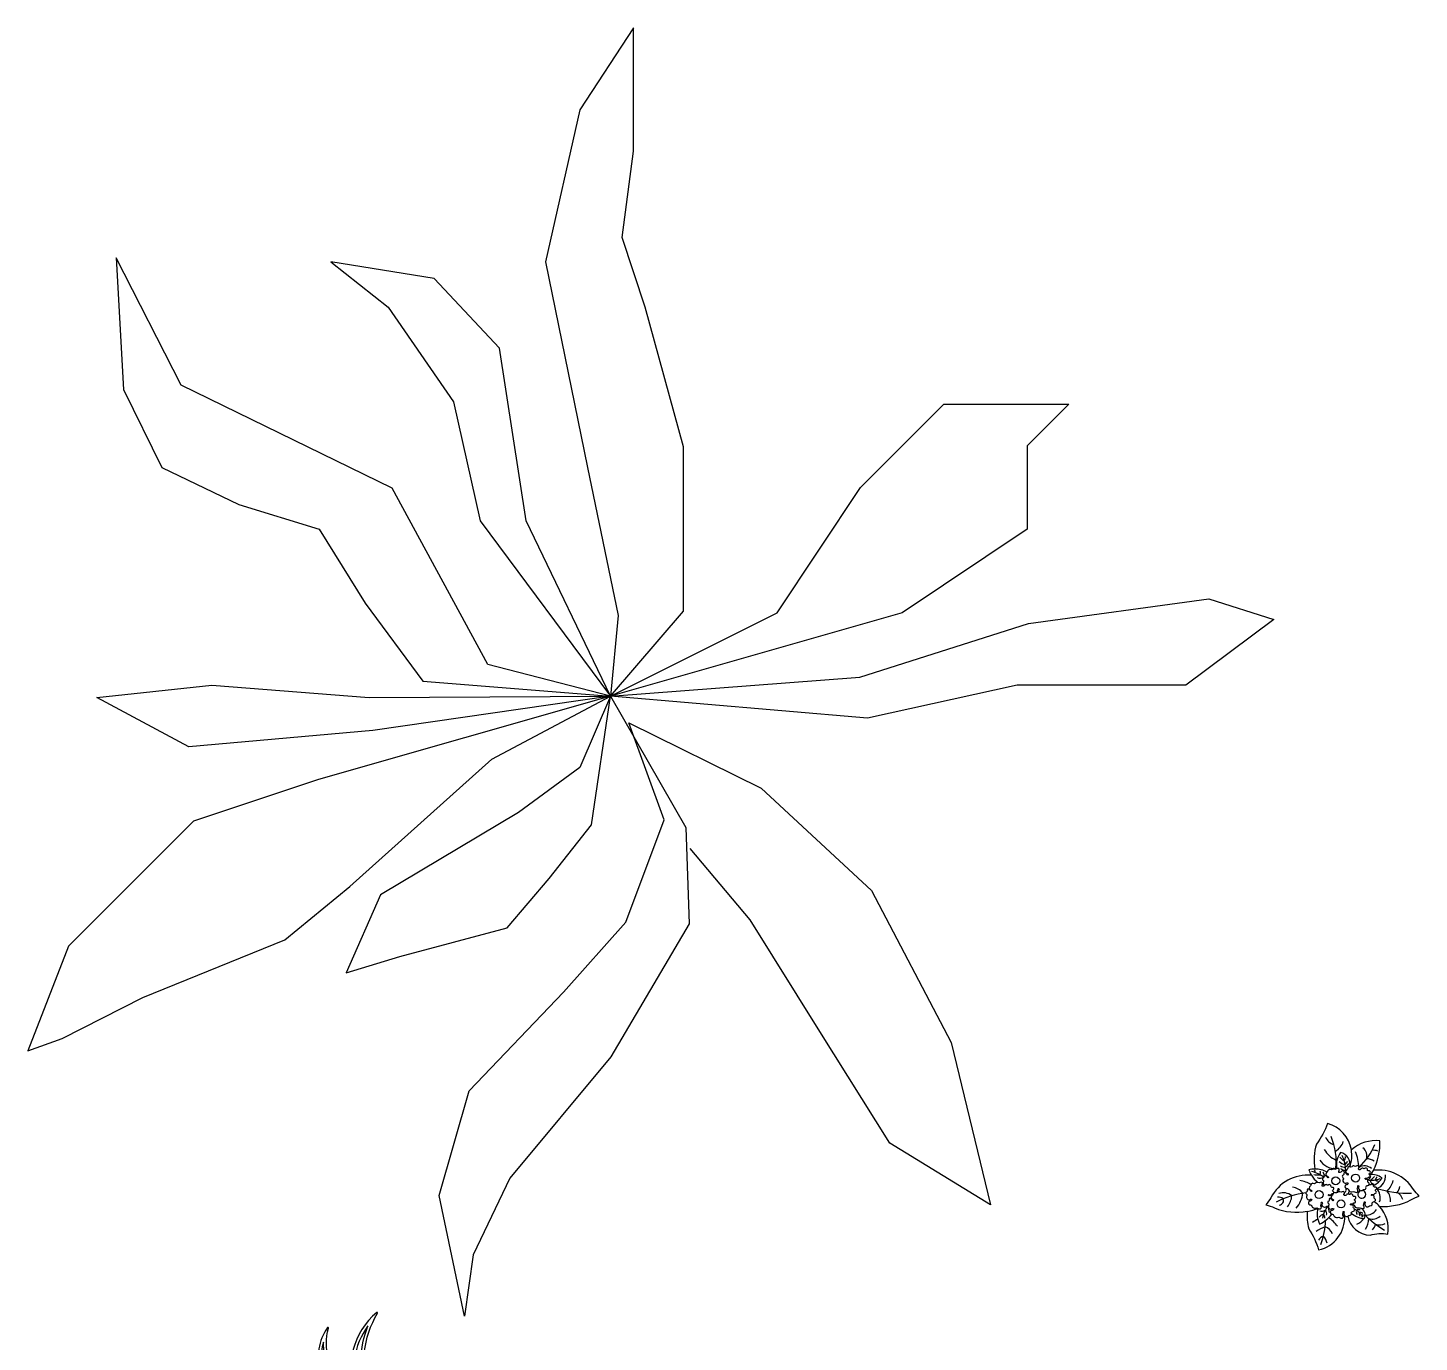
# Model space of a CAD drawing. Header units: millimetres. Extents: x 2478 to 18835, y -4183 to 1193.
# Drawn here: x 3623.6 to 3941.5, y 333 to 633.3 of the extents above; entities that cross this region are included whole.
import ezdxf

# ---------------------------------------------------------------- set-up
doc = ezdxf.new("R2010")
doc.units = ezdxf.units.MM
doc.layers.add('01', color=1, linetype='Continuous')

# ---------------------------------------------------------------- blocks, each defined once
blk = doc.blocks.new('Planta14')
for points in [[(-0.3066, 0.5462, -0.044702), (-0.3739, 0.5378, -0.292875), (-0.2564, 0.6492, 0.812627), (-0.2563, 0.6514, 0.440709), (-0.3932, 0.5563, -0.206766), (-0.3707, 0.7406, 0.841054), (-0.3724, 0.7421, 0.319879), (-0.4205, 0.5569, 0.02291), (-0.4423, 0.5772, -0.295227), (-0.4829, 0.7066, 0.840529), (-0.4849, 0.7076, 0.48816), (-0.432, 0.5315, 0.53881), (-0.5301, 0.4236, 0.789131), (-0.5279, 0.4236, -0.350883), (-0.4283, 0.5037, 0.333646), (-0.4129, 0.3435, 0.753256), (-0.411, 0.3445, -0.110832), (-0.4049, 0.4951, 0.082444), (-0.4023, 0.5085)], [(-0.3996, 0.5544, -0.167514), (-0.3925, 0.7112, 0.258979), (-0.4142, 0.5593, 0.258979)], [(-0.4254, 0.5522, 0.022882), (-0.4467, 0.572, -0.224907), (-0.4942, 0.6742, 0.398073), (-0.4295, 0.5378, 0.398073)], [(-0.3804, 0.5394, -0.241152), (-0.2866, 0.6473, 0.361333), (-0.3865, 0.5554, 0.361333)], [(-0.1846, 0.3718, 0.293157), (-0.0365, 0.4362, 0.75503), (-0.0379, 0.4379, -0.097712), (-0.1811, 0.4042, -0.292875), (-0.0636, 0.5156, 0.812627), (-0.0635, 0.5178, 0.440709), (-0.2004, 0.4227, -0.206766), (-0.1779, 0.6071, 0.841054), (-0.1796, 0.6085, 0.319879), (-0.2277, 0.4234, 0.02291), (-0.2495, 0.4436, -0.174474), (-0.2925, 0.5165)], [(-0.3066, 0.5462, -0.067497), (-0.2921, 0.574, -0.840529), (-0.2901, 0.5731, 0.048726), (-0.2943, 0.5491, 0.048726)], [(-0.2069, 0.4208, -0.167514), (-0.1997, 0.5777, 0.258979), (-0.2214, 0.4258, 0.258979)], [(-0.3736, 0.531, 0.083524), (-0.248, 0.5568, -0.262783), (-0.3813, 0.5129, -0.262783)], [(-0.2943, 0.5491, -0.008334), (-0.3066, 0.5462, -0.292875)], [(-0.2925, 0.5165, 0.140871), (-0.2293, 0.5698, 0.75503), (-0.2307, 0.5714, -0.044425), (-0.2943, 0.5491, -0.292875)], [(-0.433, 0.5249, 0.444917), (-0.526, 0.4494, -0.285632), (-0.4283, 0.5105, -0.285632)], [(-0.4023, 0.5085, 0.075824), (-0.4038, 0.5211)], [(-0.4023, 0.5216, 0.078004), (-0.3912, 0.5111, 0.117247)], [(-0.3912, 0.5111, 0.05012), (-0.3826, 0.5063, 0.117247), (-0.3135, 0.5089, 0.75503)], [(-0.3135, 0.5089, 0.314795), (-0.2392, 0.398, 0.395574), (-0.3379, 0.3307, 0.789131)], [(-0.3135, 0.5089, 0.037459), (-0.2925, 0.5165, 0.75503)], [(-0.3067, 0.511, 0.320309), (-0.2367, 0.4043, 0.398073)], [(-0.2326, 0.4186, 0.022882), (-0.2539, 0.4385, -0.171581), (-0.2988, 0.5138, 0.398073)], [(-0.1876, 0.4058, -0.241152), (-0.0938, 0.5137, 0.361333), (-0.1937, 0.4219, 0.361333)], [(-0.4114, 0.4968, 0.095102), (-0.4209, 0.3649, -0.287922), (-0.4225, 0.5002, -0.287922)], [(0.1772, 0.3522, -0.097873), (0.1614, 0.3558, 0.110832), (0.0115, 0.3711, -0.753256), (0.0106, 0.3731, -0.333646), (0.1715, 0.3786, 0.350883), (0.0976, 0.483, -0.789131), (0.0977, 0.4852, -0.53881), (0.1995, 0.3806, -0.48816), (0.3784, 0.4227, -0.840529), (0.3773, 0.4208, 0.295227), (0.2457, 0.3882, -0.02291), (0.2241, 0.3677, -0.319879), (0.4059, 0.3083, -0.841054), (0.4044, 0.3067, 0.206766), (0.2218, 0.3404, -0.440709), (0.3083, 0.198, -0.812627), (0.3061, 0.1982, 0.292875), (0.2021, 0.3223, 0.097712), (0.227, 0.1773, -0.75503), (0.2252, 0.176, -0.288372), (0.1694, 0.3252, -0.128627)], [(0.1929, 0.3821, 0.444917), (0.1232, 0.4795, -0.285632), (0.1782, 0.3782, -0.285632)], [(-0.1808, 0.3975, 0.083524), (-0.0552, 0.4233, -0.262783), (-0.1885, 0.3794, -0.262783)], [(0.2197, 0.3728, 0.022882), (0.2408, 0.3928, -0.224907), (0.3457, 0.434, 0.398073), (0.2056, 0.3778, 0.398073)], [(-0.2402, 0.3913, 0.444917), (-0.3332, 0.3158, -0.285632), (-0.2355, 0.3769, -0.285632)], [(0.1635, 0.3622, 0.095102), (0.0324, 0.3797, -0.287922), (0.1676, 0.3731, -0.287922)], [(-0.3281, 0.3108, -0.291603), (-0.2355, 0.3702, 0.333646), (-0.2201, 0.21, 0.753256), (-0.2182, 0.2109, -0.110832), (-0.2121, 0.3615, 0.099661), (-0.2095, 0.3778)], [(-0.2186, 0.3633, 0.095102), (-0.2281, 0.2313, -0.287922), (-0.2297, 0.3667, -0.287922)], [(-0.0622, 0.1904, 0.118258), (-0.2095, 0.3778, 0.200493)], [(-0.0514, 0.1937, 0.107708), (-0.1846, 0.3718, 0.190798)], [(0.1772, 0.3522, 0.049661), (0.0658, 0.1911, 0.00073)], [(0.1694, 0.3252, -0.013351), (0.1713, 0.333, -0.128627), (0.1877, 0.3516)], [(0.1873, 0.3532, -0.060448), (0.1772, 0.3522, 0.110832)], [(0.2203, 0.347, -0.167514), (0.3764, 0.3303, 0.258979), (0.2261, 0.3612, 0.258979)], [(-0.3379, 0.3307, 0.061423), (-0.34, 0.3094, 0.789131)], [(0.1694, 0.3252, 0.042615), (0.0766, 0.1872, 0.406528)], [(0.1954, 0.3224, 0.083524), (0.2135, 0.1955, -0.262783), (0.1778, 0.3312, -0.262783)], [(0.2041, 0.3287, -0.241152), (0.3061, 0.2285, 0.361333), (0.2205, 0.3338, 0.361333)], [(-0.34, 0.3094, 0.056239), (-0.3373, 0.29, 0.789131), (-0.3351, 0.29, -0.017017), (-0.3334, 0.2968, 0.333646)], [(-0.3334, 0.2968, -0.036726), (-0.3281, 0.3108, 0.333646)], [(0.533, 0.1544, -0.157623), (0.5073, 0.1575, 0.110832), (0.3574, 0.1728, -0.753256), (0.3565, 0.1748, -0.333646), (0.5174, 0.1803, 0.350883), (0.4435, 0.2847, -0.789131), (0.4436, 0.2869, -0.53881), (0.5454, 0.1823, -0.48816), (0.7243, 0.2244, -0.840529), (0.7232, 0.2225, 0.295227), (0.5916, 0.1899, -0.02291), (0.57, 0.1694, -0.319879), (0.7519, 0.11, -0.841054), (0.7503, 0.1084, 0.206766), (0.5677, 0.1421, -0.440709), (0.6542, -0.0003, -0.812627), (0.652, -0.0001, 0.292875), (0.548, 0.1239, 0.097712), (0.5729, -0.021, -0.75503), (0.5711, -0.0223, -0.30289), (0.5172, 0.1346, -0.128627)], [(0.5388, 0.1837, 0.444917), (0.4691, 0.2812, -0.285632), (0.5241, 0.1799, -0.285632)], [(0.5656, 0.1745, 0.022882), (0.5867, 0.1945, -0.224907), (0.6916, 0.2357, 0.398073), (0.5515, 0.1795, 0.398073)], [(0.0658, 0.1911, 0.044543), (-0.0053, 0.0303, 0.00073), (-0.0071, 0.0307, 0.081417), (-0.0514, 0.1937, 0.190798)], [(0.5094, 0.1639, 0.095102), (0.3783, 0.1814, -0.287922), (0.5135, 0.1748, -0.287922)], [(-0.1945, 0.0448, -0.068446), (-0.0187, 0.0332, 0.080331), (-0.0622, 0.1904, 0.200493)], [(0.0766, 0.1872, 0.044738), (0.0057, 0.0277, 0.406528), (0.0106, 0.0138), (0.0127, 0.0143, 0.012137), (0.1974, 0.0552)], [(0.5662, 0.1487, -0.167514), (0.7223, 0.1319, 0.258979), (0.572, 0.1629, 0.258979)], [(0.1974, 0.0552, 0.02246), (0.533, 0.1544)], [(0.5172, 0.1346), (0.4876, 0.1256, -0.018419), (0.2004, 0.044, 0.061468)], [(0.5172, 0.1346, -0.128627), (0.5336, 0.1533)], [(0.5413, 0.1241, 0.083524), (0.5594, -0.0029, -0.262783), (0.5237, 0.1329, -0.262783)], [(0.533, 0.1544, 0.000014), (0.5332, 0.1545)], [(0.55, 0.1304, -0.241152), (0.652, 0.0302, 0.361333), (0.5664, 0.1355, 0.361333)], [(-0.5098, -0.0631, 0.093908), (-0.4981, -0.049, 0.30289), (-0.546, 0.1099, 0.75503), (-0.5478, 0.1086, -0.097712), (-0.5285, -0.0372, -0.292875), (-0.6277, 0.0908, 0.812627), (-0.6299, 0.0911, 0.440709), (-0.5489, -0.0545, -0.206766), (-0.7301, -0.0138, 0.841054), (-0.7317, -0.0153, 0.319879), (-0.5522, -0.0817, 0.02291), (-0.5746, -0.1014, -0.295227), (-0.7074, -0.1289, 0.840529), (-0.7085, -0.1308, 0.48816), (-0.5281, -0.0956, 0.53881), (-0.4304, -0.204, 0.789131), (-0.4303, -0.2018, -0.350883), (-0.5001, -0.0947, 0.333646), (-0.3391, -0.0954, 0.753256), (-0.3399, -0.0933, -0.110832), (-0.4891, -0.0723, 0.055091), (-0.4978, -0.0691)], [(-0.5218, -0.0376, 0.083524), (-0.535, 0.09, -0.262783), (-0.5046, -0.0471, -0.262783)], [(-0.5308, -0.0435, -0.241152), (-0.6288, 0.0605, 0.361333), (-0.5473, -0.048, 0.361333)], [(-0.5098, -0.0631, -0.130846), (-0.1945, 0.0448, 0.200366)], [(-0.1969, 0.0334, 0.12707), (-0.4978, -0.0691)], [(-0.1852, -0.0776, -0.074898), (-0.0616, -0.0153), (-0.0142, 0.0007), (-0.018, 0.0176), (-0.0345, 0.0246), (-0.0412, 0.026, 0.061541), (-0.1969, 0.0334)], [(0.2004, 0.044, -0.011949), (0.0111, 0.0025, 0.050913), (0.1773, -0.1049, 0.061468)], [(-0.0102, -0.204, 0.139201), (-0.0111, -0.0133, 0.103259), (-0.1806, -0.0881)], [(0.0013, -0.2044, 0.136241), (0.0001, -0.0116, -0.04357), (0.0182, -0.0174, 0.039326), (0.1478, -0.102, 0.039326)], [(0.2034, -0.0311, 0.190546), (0.1403, -0.0192, 0.789131), (0.1402, -0.0214, -0.174503), (0.1964, -0.0619, 0.333646)], [(0.2355, -0.1223, 0.444917), (0.1658, -0.0249, -0.285632), (0.2208, -0.1261, -0.285632)], [(0.2303, -0.1528, 0.128627), (0.2139, -0.1714, 0.30289), (0.2678, -0.3284, 0.75503), (0.2696, -0.3271, -0.097712), (0.2447, -0.1821, -0.292875), (0.3487, -0.3062, 0.812627), (0.3509, -0.3064, 0.440709), (0.2644, -0.164, -0.206766), (0.447, -0.1977, 0.841054), (0.4485, -0.1961, 0.319879), (0.2667, -0.1367, 0.02291), (0.2883, -0.1162, -0.295227), (0.4199, -0.0836, 0.840529), (0.421, -0.0816, 0.48816), (0.2421, -0.1237, 0.315838), (0.2034, -0.0311, 0.789131)], [(-0.5476, -0.0612, -0.167514), (-0.703, -0.0384, 0.258979), (-0.554, -0.0752, 0.258979)], [(-0.5152, -0.067, 0.034305), (-0.5098, -0.0631, 0.30289)], [(0.1964, -0.0619, -0.158607), (0.2142, -0.1227, 0.333646)], [(0.2623, -0.1316, 0.022882), (0.2834, -0.1115, -0.224907), (0.3883, -0.0703, 0.398073), (0.2482, -0.1266, 0.398073)], [(-0.548, -0.087, 0.022882), (-0.5699, -0.1062, -0.224907), (-0.6763, -0.1433, 0.398073), (-0.5341, -0.0925, 0.398073)], [(-0.5216, -0.0973, 0.444917), (-0.4557, -0.1973, -0.285632), (-0.5068, -0.094, -0.285632)], [(-0.4978, -0.0691, 0.103266), (-0.5149, -0.0686)], [(-0.4915, -0.0786, 0.095102), (-0.3612, -0.1011, -0.287922), (-0.496, -0.0893, -0.287922)], [(-0.3452, -0.2772, -0.140411), (-0.1852, -0.0776)], [(-0.1806, -0.0881, 0.048769), (-0.247, -0.1462)], [(0.2142, -0.1227, -0.007402), (0.2141, -0.1257, 0.333646), (0.0532, -0.1313, 0.753256), (0.0541, -0.1333, -0.073477), (0.1546, -0.136, 0.159263)], [(0.2061, -0.1421, 0.095102), (0.075, -0.1246, -0.287922), (0.2102, -0.1313, -0.287922)], [(0.1773, -0.1049, 0.010522), (0.2142, -0.1227, 0.061468)], [(-0.2525, -0.1522, -0.10398), (-0.3202, -0.2766, 0.155552), (-0.3339, -0.2994)], [(-0.208, -0.3176, 0.179344), (-0.1764, -0.2658, 0.789131), (-0.1784, -0.2649, -0.350883), (-0.3028, -0.2945, 0.327264), (-0.247, -0.1462, 0.753256)], [(-0.247, -0.1462, 0.005753), (-0.2478, -0.1432, 0.753256), (-0.25, -0.1432, -0.006774), (-0.2525, -0.1522, 0.155552)], [(0.1546, -0.136, -0.037053), (0.204, -0.1485, 0.155552), (0.2303, -0.1528)], [(0.2629, -0.1574, -0.167514), (0.419, -0.1741, 0.258979), (0.2687, -0.1431, 0.258979)], [(-0.315, -0.281, 0.095102), (-0.2498, -0.1659, -0.287922), (-0.3065, -0.2888, -0.287922)], [(-0.2186, -0.3248, 0.382347), (-0.068, -0.3237, -0.206766), (-0.2039, -0.4502, 0.841054), (-0.2035, -0.4524, 0.319879), (-0.0475, -0.3417, 0.02291), (-0.0438, -0.3713, -0.295227), (-0.0961, -0.4964, 0.840529), (-0.0952, -0.4985, 0.48816), (-0.0224, -0.3297, 0.53881), (0.1222, -0.3102, 0.789131), (0.1205, -0.3088, -0.350883), (-0.0073, -0.306, 0.304902), (0.0839, -0.1875, 0.753256)], [(0.0839, -0.1875, 0.02609), (0.084, -0.1735, 0.753256), (0.0819, -0.173, -0.01718), (0.0695, -0.1931, 0.159263)], [(0.238, -0.1819, 0.083524), (0.2561, -0.3089, -0.262783), (0.2204, -0.1731, -0.262783)], [(0.2467, -0.1757, -0.241152), (0.3487, -0.2758, 0.361333), (0.2631, -0.1706, 0.361333)], [(-0.0425, -0.2817, 0.060528), (-0.0102, -0.204, 0.152798)], [(0.0695, -0.1931, -0.093474), (-0.0197, -0.2843, 0.155552), (-0.0387, -0.3029)], [(-0.0387, -0.2976, 0.070781), (0.0013, -0.2044, -0.04357)], [(-0.0158, -0.2898, 0.095102), (0.0764, -0.195, -0.287922), (-0.0095, -0.2996, -0.287922)], [(-0.3452, -0.2772, 0.302657), (-0.5108, -0.2687, 0.75503), (-0.5103, -0.2708, -0.097712), (-0.3665, -0.3019, -0.292875), (-0.5204, -0.352, 0.812627), (-0.5214, -0.354, 0.440709), (-0.357, -0.3269, -0.206766), (-0.4565, -0.4837, 0.841054), (-0.4556, -0.4857, 0.319879), (-0.3326, -0.3392, 0.02291), (-0.3216, -0.3669, -0.295227), (-0.3405, -0.5012, 0.840529), (-0.3391, -0.5029, 0.48816), (-0.3114, -0.3212, 0.287546), (-0.2186, -0.3248, 0.789131)], [(-0.208, -0.3176, 0.244875), (-0.0709, -0.297, 0.097712), (-0.2021, -0.2306, -0.75503), (-0.2021, -0.2285, -0.30289), (-0.0439, -0.2786, -0.017491), (-0.0425, -0.2817)], [(-0.0667, -0.2917, 0.083524), (-0.1795, -0.2306, -0.262783), (-0.0492, -0.2828, -0.262783)], [(-0.3638, -0.2957, 0.083524), (-0.4884, -0.2651, -0.262783), (-0.3491, -0.2827, -0.262783)], [(-0.3376, -0.2885, 0.068839), (-0.3451, -0.2772, 0.000213), (-0.3452, -0.2772, 0.75503)], [(-0.0425, -0.2817, -0.083658), (-0.0387, -0.2976)], [(-0.3613, -0.3061, -0.241152), (-0.4923, -0.3633, 0.361333), (-0.3627, -0.3232, 0.361333)], [(-0.3339, -0.2994, 0.059263), (-0.3376, -0.2885, 0.000213)], [(-0.3076, -0.3156, 0.444917), (-0.1912, -0.2874, -0.285632), (-0.3057, -0.3006, -0.285632)], [(-0.2186, -0.3248, 0.036778), (-0.208, -0.3176, 0.789131)], [(-0.0669, -0.3025, -0.241152), (-0.2081, -0.3247, 0.361333), (-0.0726, -0.3187, 0.361333)], [(-0.0387, -0.2976, -0.026979), (-0.0387, -0.3029)], [(-0.0173, -0.3252, 0.444917), (0.1024, -0.3273, -0.285632), (-0.0117, -0.3112, -0.285632)], [(-0.3504, -0.328, -0.167514), (-0.4242, -0.4665, 0.258979), (-0.3393, -0.3387, 0.258979)], [(-0.3262, -0.337, 0.022882), (-0.3155, -0.3641, -0.224907), (-0.3164, -0.4768, 0.398073), (-0.3163, -0.3258, 0.398073)], [(-0.0618, -0.3264, -0.167514), (-0.1683, -0.4418, 0.258979), (-0.0538, -0.3395, 0.258979)], [(-0.0407, -0.3412, 0.022882), (-0.0372, -0.3701, -0.224907), (-0.0666, -0.4789, 0.398073), (-0.0283, -0.3329, 0.398073)]]:
    blk.add_lwpolyline(points, format="xyb")
for centre in [(-0.4051, 0.5273), (-0.2123, 0.3938), (0.1936, 0.354), (0.5395, 0.1557), (-0.5213, -0.0692), (0.2362, -0.1503), (-0.3338, -0.3058), (-0.0403, -0.3091)]:
    blk.add_circle(centre, 0.0064)
for centre, radius, start, end in [((1.0528, 1.2564), 1.6309, 205.3958, 206.3463), ((-0.6157, 0.6441), 0.2392, 332.4764, 338.4693), ((-0.4299, 0.4511), 0.0805, 76.4953, 91.4297), ((-0.3791, 0.4817), 0.0538, 126.3631, 155.858), ((-0.4247, 0.6493), 0.1226, 282.0912, 294.4917), ((0.2123, 0.5914), 0.6088, 187.5779, 205.3498), ((0.2123, 0.5914), 0.6201, 187.6771, 207.0456), ((1.2456, 1.1228), 1.6309, 205.3958, 206.3463), ((-0.4229, 0.5105), 0.2392, 332.4764, 338.4693), ((-0.2371, 0.3175), 0.0805, 76.4953, 91.4297), ((-0.1863, 0.3482), 0.0538, 126.3631, 155.858), ((-0.2513, 0.3761), 0.0419, 2.3348, 15.7659), ((-0.1705, 0.4179), 0.0491, 217.5003, 246.8184), ((-0.2319, 0.5158), 0.1226, 282.0912, 294.4917), ((-0.1607, 0.5195), 0.1495, 258.7715, 260.8202), ((0.1465, 0.331), 0.0538, 32.8644, 62.3594), ((0.119, 0.3835), 0.0805, 342.9966, 357.9311), ((0.8323, -1.1456), 1.6309, 111.8972, 112.8476), ((0.323, 0.5571), 0.2392, 238.9778, 244.9707), ((0.3166, 0.3662), 0.1226, 188.5925, 200.9931), ((0.2123, 0.5914), 0.6201, 208.3632, 231.8794), ((0.2123, 0.5914), 0.6088, 207.4362, 231.7816), ((0.4924, 0.1326), 0.0538, 32.8644, 62.3594), ((0.4649, 0.1852), 0.0805, 342.9966, 357.9311), ((1.1782, -1.3439), 1.6309, 111.8972, 112.8476), ((0.6625, 0.1679), 0.1226, 188.5925, 200.9931), ((0.6689, 0.3588), 0.2392, 238.9778, 244.9707), ((0.2123, 0.5914), 0.6201, 231.8794, 242.3099), ((0.2123, 0.5914), 0.6088, 231.7816, 245.5421), ((-0.6584, -0.2672), 0.2392, 56.7674, 62.7603), ((-0.6446, -0.0766), 0.1226, 6.3822, 18.7827), ((-1.1016, 1.4539), 1.6309, 289.6868, 290.6373), ((-0.4478, -0.1016), 0.0805, 160.7862, 175.7207), ((-0.4733, -0.048), 0.0538, 210.654, 240.149), ((0.1891, -0.1734), 0.0538, 32.8644, 62.3594), ((0.1616, -0.1208), 0.0805, 342.9966, 357.9311), ((0.0832, -0.4566), 0.4532, 137.8048, 158.2226), ((0.3592, -0.1382), 0.1226, 188.5925, 200.9931), ((0.8749, -1.6499), 1.6309, 111.8972, 112.8476), ((0.3656, 0.0527), 0.2392, 238.9778, 244.9707), ((-0.3685, -0.4245), 0.1226, 76.6676, 89.0681), ((-0.1938, -0.5017), 0.2392, 127.0528, 133.0457), ((-1.9635, -0.3384), 1.6309, 359.9722, 0.9227), ((-0.2786, -0.2476), 0.0805, 231.0717, 246.0061), ((-0.3377, -0.2535), 0.0538, 280.9395, 310.4344), ((-0.1038, -0.4151), 0.1226, 62.0331, 74.4336), ((0.0458, -0.534), 0.2392, 112.4183, 118.4113), ((-1.6253, 0.0711), 1.6309, 345.3378, 346.2882), ((0.0279, -0.2668), 0.0805, 216.4372, 231.3717), ((-0.0308, -0.2575), 0.0538, 266.305, 295.7999)]:
    blk.add_arc(centre, radius, start, end)
at = {"layer": '01'}
for radius, start, end in [(0.2028, 71.8881, 105.5037), (0.2028, 108.7105, 145.5573), (0.2028, 16.287, 68.6663), (0.1378, 107.6223, 145.8962), (0.1378, 76.1579, 102.9417), (0.1378, 17.6434, 71.4224), (0.2028, 148.7507, 166.7521), (0.1093, 108.1043, 145.0238), (0.1093, 78.924, 102.2058), (0.1093, 18.9306, 72.9454), (0.1378, 150.5738, 159.7593), (0.2028, 170.0563, 201.9915), (0.1378, 164.6246, 197.5771), (0.1093, 161.3306, 195.5323), (0.1093, 150.9275, 155.1547), (0.2028, 351.6338, 13.0154), (0.1093, 328.6882, 12.9542), (0.1378, 328.6104, 12.8868), (0.1378, 202.2927, 269.3964), (0.1093, 201.4538, 269.8825), (0.2028, 329.3951, 342.694), (0.2028, 205.2401, 266.3089), (0.1093, 275.7878, 322.7878), (0.1378, 306.7183, 323.927), (0.1378, 274.1038, 293.0704), (0.2028, 293.5669, 318.4822), (0.2028, 269.5763, 289.2079)]:
    blk.add_arc((0.0028, -0.0016), radius, start, end, dxfattribs=at)
blk = doc.blocks.new('Planta12')
for points in [[(-0.0595, 0.0483, 0.064121), (-0.0731, 0.0463, 0.053651), (-0.0674, 0.0343, 0.303165), (-0.1599, -0.0172, -0.038186), (-0.1713, -0.0331, -0.033284), (-0.1515, -0.0405, 0.140139), (-0.0767, -0.0483, 0.082613), (-0.0735, -0.088, -0.071634), (-0.0509, -0.1365, 0.37075), (0.0087, -0.0579, 0.036515), (0.0094, -0.0586, 0.34294), (0.0159, -0.0593, 0.358678), (0.0669, -0.1027, -0.11702), (0.1076, -0.1002, 0.227088), (0.0885, -0.037, 0.135454), (0.1598, -0.0224, -0.033284), (0.179, -0.0133, -0.038186), (0.1662, 0.0015, 0.289083), (0.0744, 0.0454, 0.126781), (0.0892, 0.1128, 0.210808), (0.024, 0.0922, 0.291137), (-0.0304, 0.1525, -0.071634), (-0.0557, 0.1053, 0.119338)], [(0.0168, 0.0163, -0.427238), (0.0117, 0.0125, 0.727728), (0.0126, 0.0042, -0.463092), (0.0173, 0.0006, 0.313172), (0.0254, -0.0036, -0.263169), (0.0314, -0.0039, 0.362708), (0.0387, -0.0038, 0.245641), (0.0379, 0.0023, -0.29295), (0.0381, 0.0053, 0.093328), (0.0388, 0.0084, -1.455768), (0.0412, 0.0089, 0.379882), (0.0426, 0.0003, 0.34294), (0.0492, -0.0004, -0.272007), (0.0545, 0.0018, 0.52491), (0.0571, 0.0067, -0.364868), (0.062, 0.0109, 0.589429), (0.0638, 0.0171, -0.414362), (0.062, 0.0215, 0.632042), (0.0569, 0.0248, -0.61126), (0.0558, 0.0276, 0.141126), (0.0616, 0.0281, -0.414115), (0.0653, 0.0299, 0.695029), (0.0653, 0.0352, -0.695571), (0.0668, 0.0391, 0.795067), (0.0637, 0.0442, -0.584992), (0.0607, 0.048, 0.398719), (0.0554, 0.0502, -0.502085), (0.0505, 0.0504, 0.277783), (0.045, 0.0471, -0.240076), (0.041, 0.0467, -0.321467), (0.0414, 0.0514, 0.745243), (0.0362, 0.0555, -0.31319), (0.0311, 0.055, 0.440916), (0.0256, 0.0537, -0.33877), (0.0203, 0.0531, 0.489016), (0.0159, 0.051, -0.115651), (0.0139, 0.0473, 0.254691), (0.011, 0.0425, 0.303582), (0.0159, 0.0378, -0.602354), (0.0161, 0.0345, -0.345012), (0.0138, 0.0367, -0.004574), (0.0104, 0.0399, 0.479544), (0.0067, 0.0389, -0.438672), (0.0038, 0.0334, 0.471554), (0.0056, 0.0281, -0.333475), (0.0049, 0.0235, 0.333467), (0.0062, 0.0182, 0.445322), (0.0137, 0.0169, -0.162198)]]:
    blk.add_lwpolyline(points, format="xyb", close=True)
for points in [[(0.0114, 0.0443, 0.077831), (0.0101, 0.044, -0.502085), (0.0052, 0.0442, 0.277783), (-0.0003, 0.0409, -0.240076), (-0.0043, 0.0405, -0.321467), (-0.0039, 0.0452, 0.745243), (-0.0091, 0.0493, -0.31319), (-0.0142, 0.0488, 0.440916), (-0.0197, 0.0475, -0.33877), (-0.025, 0.0469, 0.489016), (-0.0294, 0.0447, -0.115651), (-0.0314, 0.0411, 0.254691), (-0.0343, 0.0363, 0.303582), (-0.0294, 0.0316, -0.602354), (-0.0292, 0.0283, -0.345012), (-0.0315, 0.0305, -0.004574), (-0.035, 0.0337, 0.479544), (-0.0386, 0.0327, -0.438672), (-0.0415, 0.0272, 0.471554), (-0.0397, 0.0219, -0.333475), (-0.0405, 0.0173, 0.333467), (-0.0391, 0.012, 0.101515), (-0.0377, 0.0105, -0.162198)], [(-0.0217, -0.0142, 0.439616), (-0.0265, -0.0128, -0.61126), (-0.0276, -0.0101, 0.141126), (-0.0217, -0.0096, -0.414115), (-0.0181, -0.0077, 0.695029), (-0.0181, -0.0024, -0.695571), (-0.0166, 0.0014, 0.795067), (-0.0197, 0.0065, -0.584992), (-0.0227, 0.0104, 0.398719), (-0.028, 0.0126, -0.502085), (-0.0329, 0.0127, 0.277783), (-0.0384, 0.0095, -0.240076), (-0.0424, 0.0091, -0.321467), (-0.042, 0.0137, 0.745243), (-0.0472, 0.0179, -0.31319), (-0.0523, 0.0173, 0.440916), (-0.0578, 0.016, -0.33877), (-0.0631, 0.0155, 0.489016), (-0.0675, 0.0133, -0.115651), (-0.0695, 0.0096, 0.254691), (-0.0724, 0.0049, 0.303582), (-0.0675, 0.0001, -0.602354), (-0.0673, -0.0032, -0.345012), (-0.0696, -0.0009, -0.004574), (-0.073, 0.0022, 0.479544), (-0.0767, 0.0012, -0.438672), (-0.0796, -0.0043, 0.471554), (-0.0778, -0.0095, -0.333475), (-0.0785, -0.0142, 0.333467), (-0.0772, -0.0195, 0.445322), (-0.0697, -0.0208, -0.162198), (-0.0666, -0.0213, -0.427238)], [(-0.0071, -0.0045, 0.024467), (-0.0074, -0.004, -0.29295), (-0.0073, -0.0009, 0.093328), (-0.0065, 0.0022, -1.455768), (-0.0042, 0.0027, 0.243536), (-0.0046, -0.0033, 0.34294)], [(0.0078, -0.0044, -0.059681), (0.0092, -0.0044, 0.52491), (0.0117, 0.0005, -0.236589), (0.0144, 0.0042, 0.589429)], [(0.0167, 0.0157, 0.054109), (0.0166, 0.0164, -0.61126)], [(0.0245, -0.0316, 0.153842), (0.0268, -0.0328, -0.463092), (0.0315, -0.0365, 0.313172), (0.0396, -0.0406, -0.263169), (0.0456, -0.0409, 0.362708), (0.0529, -0.0408, 0.245641), (0.0521, -0.0348, -0.29295), (0.0523, -0.0317, 0.093328), (0.053, -0.0287, -1.455768), (0.0554, -0.0281, 0.379882), (0.0568, -0.0367, 0.34294), (0.0634, -0.0374, -0.272007), (0.0687, -0.0353, 0.52491), (0.0713, -0.0303, -0.364868), (0.0762, -0.0261, 0.589429), (0.078, -0.0199, -0.414362), (0.0762, -0.0155, 0.632042), (0.0711, -0.0122, -0.61126), (0.07, -0.0095, 0.141126), (0.0759, -0.0089, -0.414115), (0.0795, -0.0071, 0.695029), (0.0795, -0.0018, -0.695571), (0.081, 0.002, 0.795067), (0.0779, 0.0071, -0.584992), (0.0749, 0.011, 0.398719), (0.0696, 0.0132, -0.500346), (0.0647, 0.0133, 0.277783)], [(-0.0666, -0.0213, -0.427238), (-0.0717, -0.0252, 0.727728), (-0.0708, -0.0334, -0.463092), (-0.0661, -0.0371, 0.313172), (-0.0579, -0.0412, -0.263169), (-0.052, -0.0415, 0.362708), (-0.0447, -0.0414, 0.245641), (-0.0455, -0.0354, -0.29295), (-0.0453, -0.0324, 0.093328), (-0.0446, -0.0293, -1.455768), (-0.0422, -0.0287, 0.379882), (-0.0408, -0.0373, 0.34294), (-0.0342, -0.0381, -0.272007), (-0.0289, -0.0359, 0.023893), (-0.0286, -0.0358, -0.364868)], [(0.0159, -0.0593, -0.272007), (0.0212, -0.0571, 0.52491), (0.0238, -0.0522, -0.364868), (0.0287, -0.048, 0.589429), (0.0306, -0.0418, -0.414362), (0.0287, -0.0374, 0.632042), (0.0236, -0.0341, -0.61126), (0.0225, -0.0314, 0.141126), (0.0284, -0.0308, -0.414115), (0.032, -0.029, 0.695029), (0.032, -0.0237, -0.695571), (0.0335, -0.0199, 0.795067), (0.0304, -0.0147, -0.584992), (0.0275, -0.0109, 0.398719), (0.0222, -0.0087, -0.502085), (0.0172, -0.0085, 0.277783), (0.0117, -0.0118, -0.240076), (0.0077, -0.0122, -0.321467), (0.0081, -0.0075, 0.745243), (0.003, -0.0034, -0.31319), (-0.0022, -0.004, 0.440916), (-0.0077, -0.0052, -0.33877), (-0.013, -0.0058, 0.489016), (-0.0173, -0.008, -0.115651), (-0.0194, -0.0116, 0.254691), (-0.0223, -0.0164, 0.303582), (-0.0173, -0.0211, -0.602354), (-0.0172, -0.0244, -0.345012), (-0.0195, -0.0222, -0.004574), (-0.0229, -0.019, 0.479544), (-0.0265, -0.02, -0.438672), (-0.0294, -0.0256, 0.471554), (-0.0277, -0.0308, -0.333475), (-0.0284, -0.0354, 0.333467), (-0.0271, -0.0408, 0.445322), (-0.0196, -0.042, -0.162198), (-0.0164, -0.0426, -0.427238)], [(-0.0223, -0.0098, 0.075337), (-0.0199, -0.0098, -0.091843), (-0.0178, -0.0092, 0.362708)], [(-0.0186, -0.0239, 0.249552), (-0.0195, -0.0205, -0.232648), (-0.0215, -0.0183, 0.632042)], [(0.0201, -0.0024, -0.144785), (0.018, -0.0037, 0.471554), (0.0198, -0.0089, -0.063459), (0.0201, -0.0098, 0.333467)], [(-0.0164, -0.0426, -0.427238), (-0.0216, -0.0465, 0.727728), (-0.0207, -0.0547, -0.463092), (-0.016, -0.0583, 0.313172), (-0.0078, -0.0625, -0.263169), (-0.0019, -0.0628, 0.362708), (0.0054, -0.0627, 0.245641), (0.0046, -0.0567, -0.29295), (0.0048, -0.0536, 0.093328), (0.0055, -0.0506, -1.455768), (0.0079, -0.05, 0.338669), (0.0087, -0.0579, 0.34294)]]:
    blk.add_lwpolyline(points, format="xyb")
for centre in [(0.0337, 0.0276), (-0.0116, 0.0214), (-0.0497, -0.01), (0.0004, -0.0313)]:
    blk.add_circle(centre, 0.009)
for centre, radius, start, end in [((-0.0078, 0.1325), 0.0294, 203.2575, 254.3162), ((-0.1471, 0.0669), 0.1365, 352.142, 24.0362), ((-0.0296, 0.1221), 0.037, 297.538, 342.3464), ((-0.0776, 0.1734), 0.1701, 314.5307, 336.0872), ((0.0358, 0.0785), 0.0237, 342.1534, 51.401), ((-0.0088, 0.0958), 0.0477, 214.5737, 266.3449), ((0.0145, 0.1239), 0.0607, 210.5029, 245.5171), ((0.0359, 0.0582), 0.0459, 142.7289, 191.1904), ((0.0093, 0.0747), 0.0155, 214.4894, 271.1311), ((0.0149, 0.0864), 0.0202, 212.3549, 248.9452), ((-0.0066, 0.0591), 0.0276, 347.5928, 77.384), ((-0.0559, 0.0482), 0.0665, 356.5219, 28.1181), ((0.0002, 0.0748), 0.0103, 316.2193, 12.2741), ((0.0053, 0.0683), 0.01, 295.8614, 350.0245), ((-0.0505, 0.0796), 0.0756, 339.5371, 9.6172), ((-0.0668, 0.0458), 0.1086, 3.3613, 22.8474), ((0.0606, 0.0457), 0.0257, 53.2979, 95.1214), ((0.0752, 0.0695), 0.0217, 65.2706, 101.1072), ((-0.0144, 0.0664), 0.062, 211.193, 232.3438), ((-0.0877, -0.0387), 0.0841, 54.3739, 75.6844), ((-0.053, 0.0702), 0.0353, 255.118, 278.5836), ((-0.0707, 0.0396), 0.0122, 2.7239, 31.7462), ((-0.0584, -0.0054), 0.0538, 59.8647, 91.1509), ((-0.0558, 0.0398), 0.00922, 330.408, 23.2503), ((-0.0516, 0.0331), 0.0134, 0.7746, 38.3494), ((0.0087, 0.0713), 0.0187, 238.2291, 275.1542), ((0.0176, 0.0724), 0.0291, 231.5553, 255.8739), ((-0.0118, 0.0815), 0.0364, 307.7391, 326.2778), ((0.0539, 0.0306), 0.0248, 49.8933, 119.5878), ((0.0579, 0.0342), 0.0109, 288.7798, 353.5613), ((0.0708, -0.0041), 0.0397, 53.9849, 97.93), ((-0.049, 0.1078), 0.1383, 328.5047, 333.1544), ((0.0735, 0.0316), 0.0288, 286.9657, 7.5072), ((-0.1147, -0.0271), 0.0344, 35.6879, 83.0483), ((-0.105, -0.0454), 0.0687, 57.1741, 80.7076), ((-0.0476, 0.0461), 0.0187, 248.4498, 298.337), ((0.0712, 0.0656), 0.0428, 248.601, 251.1781), ((0.0712, 0.0656), 0.0428, 256.8168, 295.5668), ((0.0534, 0.0512), 0.0312, 295.4367, 319.8659), ((0.077, 0.0239), 0.0102, 185.279, 260.1247), ((0.0568, 0.0507), 0.0436, 294.5226, 328.7105), ((0.0933, 0.0177), 0.016, 128.6523, 159.4536), ((0.0838, 0.0293), 0.00811, 227.0682, 278.3756), ((0.1582, 0.2569), 0.2641, 253.215, 270.7396), ((0.059, -0.017), 0.0311, 341.9942, 42.6199), ((0.0728, 0.033), 0.0479, 313.2808, 346.6895), ((0.1046, 0.0136), 0.0307, 321.4641, 349.7172), ((-0.0597, -0.1924), 0.1873, 96.2572, 118.1873), ((-0.1438, -0.0382), 0.0225, 56.7641, 92.6298), ((-0.1311, -0.0366), 0.0306, 51.7847, 109.9181), ((-0.1423, -0.0231), 0.0114, 282.0266, 19.1502), ((-0.1585, -0.0092), 0.0465, 321.6289, 355.7959), ((-0.1575, 0.0042), 0.0717, 321.0161, 351.0023), ((0.0479, -0.0094), 0.009, 110.0401, 82.5092), ((0.0321, -0.0885), 0.0764, 42.3879, 54.7417), ((0.0809, -0.0232), 0.0326, 353.4456, 40.6977), ((0.1166, -0.0286), 0.026, 15.9819, 62.3315), ((-0.1004, 0.0864), 0.1368, 279.9847, 290.7519), ((-0.0112, -0.0555), 0.0431, 161.0917, 210.2624), ((-0.0339, -0.0745), 0.0204, 106.6389, 139.7027), ((-0.0866, -0.002), 0.0844, 296.8758, 321.2979), ((-0.044, -0.0306), 0.0173, 257.6705, 298.3921), ((0.0095, -0.0703), 0.0515, 137.3511, 173.1112), ((-0.05, -0.064), 0.0137, 1.1824, 41.3342), ((-0.0427, -0.0538), 0.0106, 342.8391, 49.1133), ((0.0041, -0.0392), 0.0327, 173.3213, 200.6954), ((-0.1075, -0.1597), 0.126, 37.7656, 50.6238), ((0.0536, -0.0222), 0.0422, 225.2075, 270.1956), ((-0.037, -0.1408), 0.1193, 42.2716, 55.0484), ((0.0479, -0.0492), 0.0126, 166.0133, 210.8157), ((0.0411, -0.0557), 0.011, 72.9763, 119.7763), ((0.0435, -0.0604), 0.00958, 46.2071, 101.6231), ((0.0807, -0.0471), 0.0393, 185.6386, 197.466), ((0.0373, -0.0569), 0.0181, 335.2632, 62.5397), ((0.0485, -0.0639), 0.00743, 52.578, 97.4744), ((0.0633, -0.055), 0.0158, 185.6102, 201.6955), ((0.0577, -0.0287), 0.0283, 265.2378, 326.7853), ((0.2059, 0.0926), 0.2121, 224.7885, 240.0206), ((0.0716, -0.0373), 0.0287, 254.193, 308.7428), ((-0.0243, -0.1226), 0.0632, 116.8962, 129.5184), ((-0.0252, -0.1289), 0.0462, 103.3757, 131.9644), ((-0.2004, -0.0658), 0.1655, 339.3636, 358.9982), ((-0.0445, -0.1095), 0.027, 21.9127, 71.4636), ((0.0281, -0.0506), 0.028, 287.4041, 330.2959), ((0.0054, -0.0608), 0.0585, 331.101, 355.9434), ((0.0591, -0.0748), 0.0201, 309.7749, 352.5681), ((0.0885, -0.0537), 0.0255, 248.1797, 299.6042), ((-0.0335, -0.125), 0.0207, 107.4676, 148.779), ((-0.0667, -0.1293), 0.0361, 12.7175, 41.6597)]:
    blk.add_arc(centre, radius, start, end)
blk = doc.blocks.new('Árvore14')
for p, q in [((0.053, 1.5268), (-0.0696, 1.3391)), ((0.053, 1.2452), (0.053, 1.5268)), ((-0.0696, 1.3391), (-0.1485, 0.9918)), ((0.0267, 1.048), (0.053, 1.2452)), ((0.0794, 0.8886), (0.0267, 1.048)), ((-0.9808, 0.7102), (-1.1298, 1.0011)), ((-1.1298, 1.0011), (-1.1123, 0.7007)), ((-0.4027, 0.9543), (-0.6392, 0.9918)), ((-0.6392, 0.9918), (-0.5078, 0.8886)), ((-0.1485, 0.9918), (-0.0521, 0.5223)), ((-0.2536, 0.7947), (-0.4027, 0.9543)), ((-0.5078, 0.8886), (-0.3588, 0.6725)), ((0.1669, 0.5693), (0.0794, 0.8886)), ((-0.1923, 0.4003), (-0.2536, 0.7947)), ((-1.1123, 0.7007), (-1.0247, 0.5223)), ((-0.499, 0.4753), (-0.9808, 0.7102)), ((-0.3588, 0.6725), (-0.2975, 0.4003)), ((0.5715, 0.4763), (0.762, 0.6667)), ((0.762, 0.6667), (1.0477, 0.6667)), ((1.0477, 0.6667), (0.9525, 0.5715)), ((0.1669, 0.1937), (0.1669, 0.5693)), ((0.9525, 0.5715), (0.9525, 0.381)), ((-1.0247, 0.5223), (-0.8495, 0.4378)), ((-0.0521, 0.5223), (0.018, 0.1844)), ((-0.28, 0.0718), (-0.499, 0.4753)), ((0.381, 0.1905), (0.5715, 0.4763)), ((-0.8495, 0.4378), (-0.6655, 0.3816)), ((-0.6655, 0.3816), (-0.5603, 0.2125)), ((-0.2975, 0.4003), (0, 0)), ((0, 0), (-0.1923, 0.4003)), ((0.9525, 0.381), (0.6667, 0.1905)), ((-0.5603, 0.2125), (-0.4288, 0.0343)), ((0, 0), (0.1669, 0.1937)), ((0.9556, 0.1657), (1.3674, 0.2219)), ((1.3674, 0.2219), (1.5162, 0.175)), ((0, 0), (0.381, 0.1905)), ((0.6667, 0.1905), (0, 0)), ((0.018, 0.1844), (0, 0)), ((0.5701, 0.0435), (0.9556, 0.1657)), ((1.5162, 0.175), (1.3147, 0.0248)), ((0, 0), (-0.28, 0.0718)), ((-0.4288, 0.0343), (0, 0)), ((0, 0), (0.5701, 0.0435)), ((-1.1737, -0.0034), (-0.9108, 0.0248)), ((-0.9108, 0.0248), (-0.5515, -0.0034)), ((0, 0), (-0.6667, -0.1905)), ((-0.5515, -0.0034), (0, 0)), ((0, 0), (-0.5428, -0.0784)), ((-0.2711, -0.1441), (0, 0)), ((0, 0), (-0.0696, -0.1629)), ((-0.0433, -0.2943), (0, 0)), ((0, 0), (0.172, -0.3)), ((0.5875, -0.0502), (0, 0)), ((0.9292, 0.0248), (0.5875, -0.0502)), ((1.3147, 0.0248), (0.9292, 0.0248)), ((-0.9633, -0.1159), (-1.1737, -0.0034)), ((0.1228, -0.2829), (0.0422, -0.061)), ((0.0422, -0.061), (0.3448, -0.2108)), ((-0.5428, -0.0784), (-0.9633, -0.1159)), ((-0.5953, -0.4352), (-0.2711, -0.1441)), ((-0.6667, -0.1905), (-0.9525, -0.2858)), ((-0.0696, -0.1629), (-0.2098, -0.2663)), ((0.3448, -0.2108), (0.597, -0.4439)), ((-0.9525, -0.2858), (-1.0477, -0.381)), ((-0.2098, -0.2663), (-0.5253, -0.454)), ((0.0349, -0.5164), (0.1228, -0.2829)), ((-0.1398, -0.4165), (-0.0433, -0.2943)), ((0.172, -0.3), (0.18, -0.5202)), ((0.3192, -0.5109), (0.1819, -0.348)), ((-1.0477, -0.381), (-1.2383, -0.5715)), ((-0.7443, -0.5572), (-0.5953, -0.4352)), ((-0.2362, -0.5292), (-0.1398, -0.4165)), ((0.597, -0.4439), (0.7789, -0.7919)), ((-0.5253, -0.454), (-0.6042, -0.6324)), ((-0.4815, -0.5949), (-0.2362, -0.5292)), ((-0.1069, -0.6763), (0.0349, -0.5164)), ((0.18, -0.5202), (0.0009, -0.8241)), ((0.4788, -0.7663), (0.3192, -0.5109)), ((-1.2383, -0.5715), (-1.3313, -0.8108)), ((-1.0685, -0.6886), (-0.7443, -0.5572)), ((-0.6042, -0.6324), (-0.4815, -0.5949)), ((-1.2525, -0.7826), (-1.0685, -0.6886)), ((-0.3228, -0.9022), (-0.1069, -0.6763)), ((-1.3313, -0.8108), (-1.2525, -0.7826)), ((0.6384, -1.0218), (0.4788, -0.7663)), ((0.7789, -0.7919), (0.8683, -1.1623)), ((0.0009, -0.8241), (-0.2295, -1.1018)), ((-0.3914, -1.1408), (-0.3228, -0.9022)), ((0.8683, -1.1623), (0.6384, -1.0218)), ((-0.2295, -1.1018), (-0.3136, -1.2765)), ((-0.3338, -1.4166), (-0.3914, -1.1408)), ((-0.3136, -1.2765), (-0.3338, -1.4166))]:
    blk.add_line(p, q)

msp = doc.modelspace()

# ---------------------------------------------------------------- block references
at = {"color": 1, "xscale": 100, "yscale": 100}
for name, p in [('Árvore14', (3756.7, 480.63)), ('Planta12', (3923.62, 367.73)), ('Planta14', (3740.55, 265.58))]:
    msp.add_blockref(name, p, dxfattribs=at)

doc.saveas('drawing.dxf')
